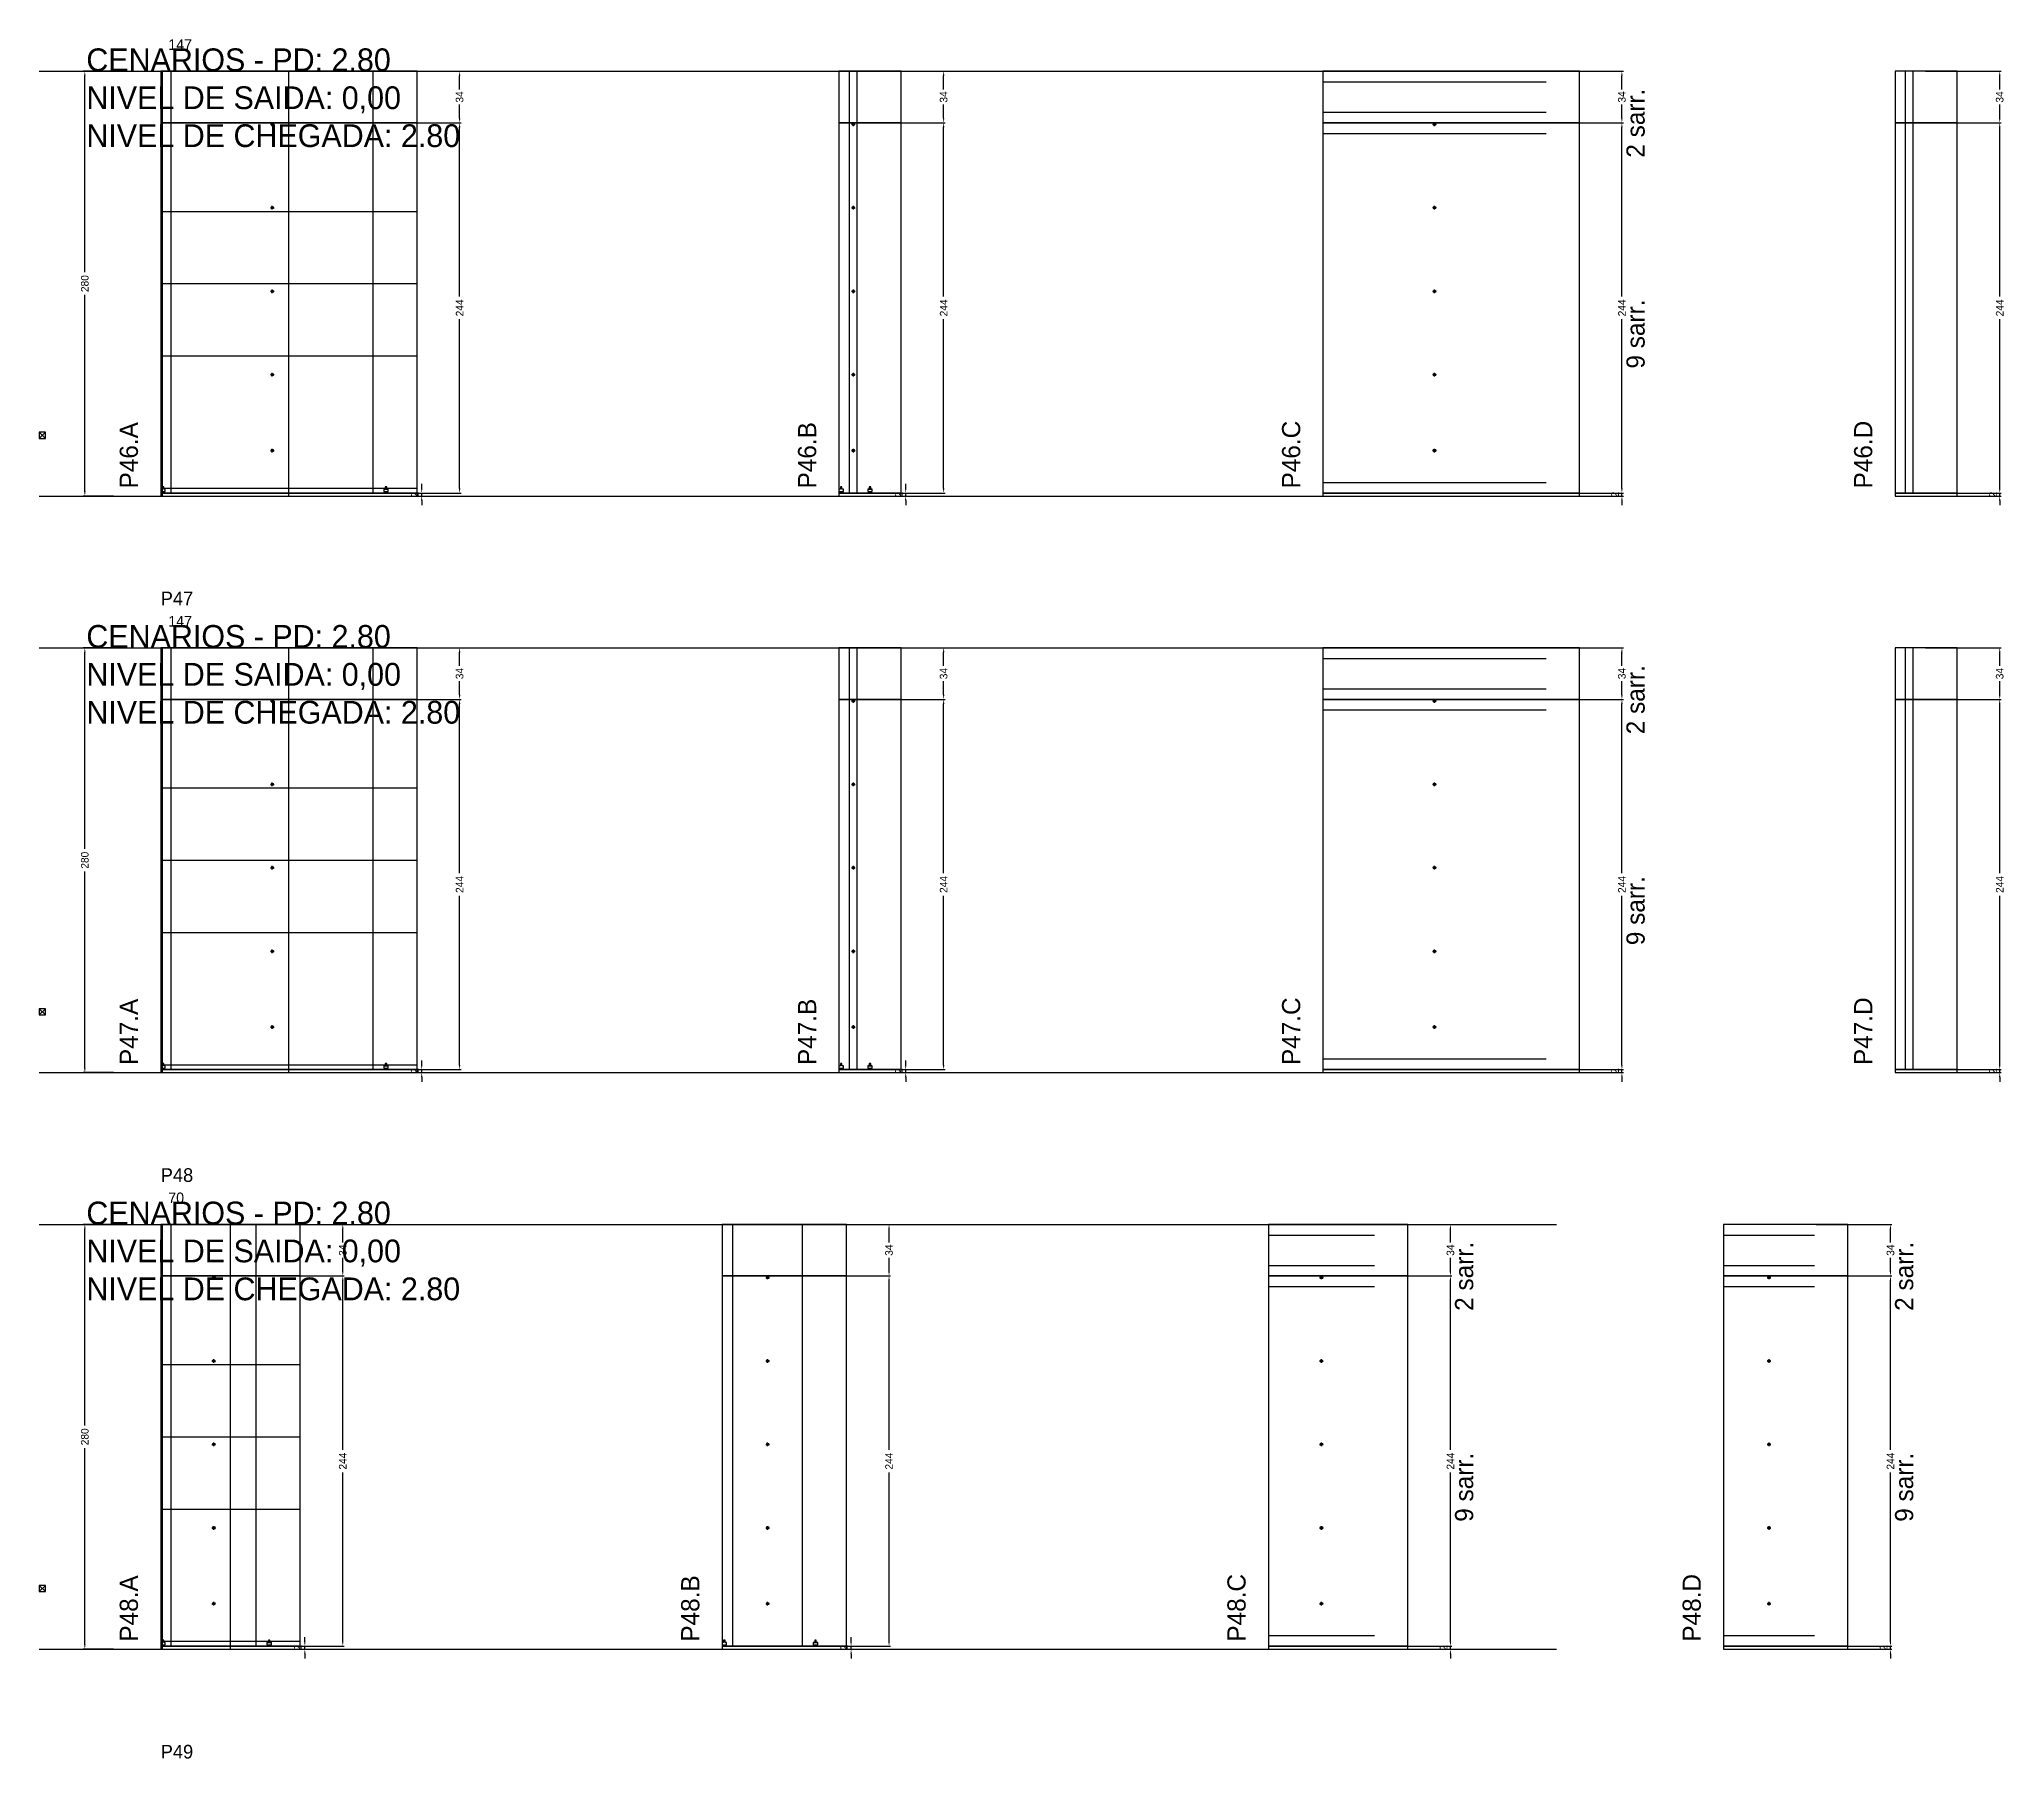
# Model space of a CAD drawing. Header units: centimetres. Extents: x -8500 to 4118, y -39526 to 295.
# Drawn here: x -7000 to -5705, y -18312 to -17179 of the extents above; entities that cross this region are included whole.
import ezdxf

# ---------------------------------------------------------------- set-up
doc = ezdxf.new("R2010")
doc.units = ezdxf.units.CM
doc.linetypes.add('DASHED', pattern=[2, -2])
for name, color, linetype in [('CHAPA', 140, 'Continuous'), ('COTA', 241, 'Continuous'), ('COTAS FURACAO', 16, 'Continuous'), ('Madeira', 30, 'Continuous'), ('MEIO_PONT', 160, 'Continuous'), ('NOMENCLATURA', 7, 'Continuous'), ('Nível', 160, 'Continuous'), ('Painéis', 200, 'Continuous'), ('Perfil Metálico', 150, 'Continuous'), ('SARR_2.2x7', 40, 'Continuous'), ('SARRAFO DE PRESSAO', 200, 'Continuous'), ('texto', 7, 'Continuous'), ('TEXTO_GERAL', 7, 'Continuous')]:
    doc.layers.add(name, color=color, linetype=linetype)
doc.dimstyles.new('PAINEL-NOVA', dxfattribs={"dimtxt": 5, "dimasz": 3, "dimexe": 1, "dimexo": 1, "dimgap": 1, "dimtad": 1, "dimcen": 2.5, "dimazin": 3, "dimtfac": 1, "dimtmove": 0, "dimatfit": 3})

# ---------------------------------------------------------------- blocks, each defined once
blk = doc.blocks.new('_CLOSEDFILLED')
at = {"color": 0, "linetype": 'BYBLOCK'}
blk.add_solid([(-1, 0.16), (0, 0), (-1, -0.16)], dxfattribs=at)
blk = doc.blocks.new('*D1171')
for p, q in [((-6951, -17200), (-6971, -17200)), ((-6970, -17332.5), (-6970, -17203)), ((-6970, -17477), (-6970, -17347.5)), ((-6951, -17480), (-6971, -17480))]:
    blk.add_line(p, q)
at = {"layer": 'Defpoints'}
for p in [(-6950, -17200), (-6970, -17480), (-6950, -17480)]:
    blk.add_point(p, dxfattribs=at)
at = {"layer": 'COTA', "xscale": 3, "yscale": 3}
for p, rotation in [((-6970, -17200), 90), ((-6970, -17480), 270)]:
    blk.add_blockref('_CLOSEDFILLED', p, dxfattribs=dict(at, rotation=rotation))
at = {"layer": 'COTA', "insert": (-6970, -17340), "char_height": 5, "attachment_point": 5, "rotation": 90}
blk.add_mtext('280', dxfattribs=at)
blk = doc.blocks.new('MULDURA')
at = {"layer": 'Paineis'}
for p, q in [((0, 0), (4, 4)), ((4, 0), (0, 4))]:
    blk.add_line(p, q, dxfattribs=at)
blk.add_lwpolyline([(0, 0), (4, 0), (4, 4), (0, 4)], close=True, dxfattribs=at)
blk = doc.blocks.new('*D1173')
for p, q in [((-6772, -17234), (-6722, -17234)), ((-6723, -17348.5), (-6723, -17237)), ((-6723, -17475), (-6723, -17363.5)), ((-6772, -17478), (-6722, -17478))]:
    blk.add_line(p, q)
at = {"layer": 'Defpoints'}
for p in [(-6773, -17234), (-6773, -17478), (-6723, -17478)]:
    blk.add_point(p, dxfattribs=at)
at = {"layer": 'COTA', "xscale": 3, "yscale": 3}
for p, rotation in [((-6723, -17234), 90), ((-6723, -17478), 270)]:
    blk.add_blockref('_CLOSEDFILLED', p, dxfattribs=dict(at, rotation=rotation))
at = {"layer": 'COTA', "insert": (-6723, -17356), "char_height": 5, "attachment_point": 5, "rotation": 90}
blk.add_mtext('244', dxfattribs=at)
blk = doc.blocks.new('*D1174')
for p, q in [((-6772, -17200), (-6722, -17200)), ((-6723, -17212), (-6723, -17203)), ((-6723, -17231), (-6723, -17222)), ((-6772, -17234), (-6722, -17234))]:
    blk.add_line(p, q)
at = {"layer": 'Defpoints'}
for p in [(-6773, -17200), (-6773, -17234), (-6723, -17234)]:
    blk.add_point(p, dxfattribs=at)
at = {"layer": 'COTA', "xscale": 3, "yscale": 3}
for p, rotation in [((-6723, -17200), 90), ((-6723, -17234), 270)]:
    blk.add_blockref('_CLOSEDFILLED', p, dxfattribs=dict(at, rotation=rotation))
at = {"layer": 'COTA', "insert": (-6723, -17217), "char_height": 5, "attachment_point": 5, "rotation": 90}
blk.add_mtext('34', dxfattribs=at)
blk = doc.blocks.new('SLIPTEE')
at = {"layer": 'Paineis'}
blk.add_lwpolyline([(0, 0), (3, 0), (3, 1.5), (2, 1.5), (2, 3), (1, 3), (1, 1.5), (0, 1.5)], close=True, dxfattribs=at)
blk = doc.blocks.new('SLIPTDD')
at = {"layer": 'Paineis'}
blk.add_line((0, 1.5), (3, 1.5), dxfattribs=at)
blk.add_lwpolyline([(0, 0), (3, 0), (3, 1.5), (2, 1.5), (2, 3), (1, 3), (1, 1.5), (0, 1.5)], close=True, dxfattribs=at)
blk = doc.blocks.new('furacao')
at = {"layer": 'COTAS FURACAO'}
for p, q in [((-1.2, 0), (1.2, 0)), ((0, -1.2), (0, 1.2))]:
    blk.add_line(p, q, dxfattribs=at)
blk.add_circle((0, 0), 0.8, dxfattribs=at)
blk = doc.blocks.new('*D1176')
for p, q in [((-6453, -17234), (-6403, -17234)), ((-6404, -17348.5), (-6404, -17237)), ((-6404, -17475), (-6404, -17363.5)), ((-6453, -17478), (-6403, -17478))]:
    blk.add_line(p, q)
at = {"layer": 'Defpoints'}
for p in [(-6454, -17234), (-6454, -17478), (-6404, -17478)]:
    blk.add_point(p, dxfattribs=at)
at = {"layer": 'COTA', "xscale": 3, "yscale": 3}
for p, rotation in [((-6404, -17234), 90), ((-6404, -17478), 270)]:
    blk.add_blockref('_CLOSEDFILLED', p, dxfattribs=dict(at, rotation=rotation))
at = {"layer": 'COTA', "insert": (-6404, -17356), "char_height": 5, "attachment_point": 5, "rotation": 90}
blk.add_mtext('244', dxfattribs=at)
blk = doc.blocks.new('*D1177')
for p, q in [((-6453, -17200), (-6403, -17200)), ((-6404, -17212), (-6404, -17203)), ((-6404, -17231), (-6404, -17222)), ((-6453, -17234), (-6403, -17234))]:
    blk.add_line(p, q)
at = {"layer": 'Defpoints'}
for p in [(-6454, -17200), (-6454, -17234), (-6404, -17234)]:
    blk.add_point(p, dxfattribs=at)
at = {"layer": 'COTA', "xscale": 3, "yscale": 3}
for p, rotation in [((-6404, -17200), 90), ((-6404, -17234), 270)]:
    blk.add_blockref('_CLOSEDFILLED', p, dxfattribs=dict(at, rotation=rotation))
at = {"layer": 'COTA', "insert": (-6404, -17217), "char_height": 5, "attachment_point": 5, "rotation": 90}
blk.add_mtext('34', dxfattribs=at)
blk = doc.blocks.new('*D1179')
for p, q in [((-6006, -17234), (-5956, -17234)), ((-5957, -17348.5), (-5957, -17237)), ((-5957, -17475), (-5957, -17363.5)), ((-6006, -17478), (-5956, -17478))]:
    blk.add_line(p, q)
at = {"layer": 'Defpoints'}
for p in [(-6007, -17234), (-6007, -17478), (-5957, -17478)]:
    blk.add_point(p, dxfattribs=at)
at = {"layer": 'COTA', "xscale": 3, "yscale": 3}
for p, rotation in [((-5957, -17234), 90), ((-5957, -17478), 270)]:
    blk.add_blockref('_CLOSEDFILLED', p, dxfattribs=dict(at, rotation=rotation))
at = {"layer": 'COTA', "insert": (-5957, -17356), "char_height": 5, "attachment_point": 5, "rotation": 90}
blk.add_mtext('244', dxfattribs=at)
blk = doc.blocks.new('*D1180')
for p, q in [((-6006, -17200), (-5956, -17200)), ((-5957, -17212), (-5957, -17203)), ((-5957, -17231), (-5957, -17222)), ((-6006, -17234), (-5956, -17234))]:
    blk.add_line(p, q)
at = {"layer": 'Defpoints'}
for p in [(-6007, -17200), (-6007, -17234), (-5957, -17234)]:
    blk.add_point(p, dxfattribs=at)
at = {"layer": 'COTA', "xscale": 3, "yscale": 3}
for p, rotation in [((-5957, -17200), 90), ((-5957, -17234), 270)]:
    blk.add_blockref('_CLOSEDFILLED', p, dxfattribs=dict(at, rotation=rotation))
at = {"layer": 'COTA', "insert": (-5957, -17217), "char_height": 5, "attachment_point": 5, "rotation": 90}
blk.add_mtext('34', dxfattribs=at)
blk = doc.blocks.new('*D1182')
for p, q in [((-5757, -17234), (-5707, -17234)), ((-5708, -17348.5), (-5708, -17237)), ((-5708, -17475), (-5708, -17363.5)), ((-5757, -17478), (-5707, -17478))]:
    blk.add_line(p, q)
at = {"layer": 'Defpoints'}
for p in [(-5758, -17234), (-5758, -17478), (-5708, -17478)]:
    blk.add_point(p, dxfattribs=at)
at = {"layer": 'COTA', "xscale": 3, "yscale": 3}
for p, rotation in [((-5708, -17234), 90), ((-5708, -17478), 270)]:
    blk.add_blockref('_CLOSEDFILLED', p, dxfattribs=dict(at, rotation=rotation))
at = {"layer": 'COTA', "insert": (-5708, -17356), "char_height": 5, "attachment_point": 5, "rotation": 90}
blk.add_mtext('244', dxfattribs=at)
blk = doc.blocks.new('*D1183')
for p, q in [((-5757, -17200), (-5707, -17200)), ((-5708, -17212), (-5708, -17203)), ((-5708, -17231), (-5708, -17222)), ((-5757, -17234), (-5707, -17234))]:
    blk.add_line(p, q)
at = {"layer": 'Defpoints'}
for p in [(-5758, -17200), (-5758, -17234), (-5708, -17234)]:
    blk.add_point(p, dxfattribs=at)
at = {"layer": 'COTA', "xscale": 3, "yscale": 3}
for p, rotation in [((-5708, -17200), 90), ((-5708, -17234), 270)]:
    blk.add_blockref('_CLOSEDFILLED', p, dxfattribs=dict(at, rotation=rotation))
at = {"layer": 'COTA', "insert": (-5708, -17217), "char_height": 5, "attachment_point": 5, "rotation": 90}
blk.add_mtext('34', dxfattribs=at)
blk = doc.blocks.new('*D1197')
for p, q in [((-6951, -17580), (-6971, -17580)), ((-6970, -17712.5), (-6970, -17583)), ((-6970, -17857), (-6970, -17727.5)), ((-6951, -17860), (-6971, -17860))]:
    blk.add_line(p, q)
at = {"layer": 'Defpoints'}
for p in [(-6950, -17580), (-6970, -17860), (-6950, -17860)]:
    blk.add_point(p, dxfattribs=at)
at = {"layer": 'COTA', "xscale": 3, "yscale": 3}
for p, rotation in [((-6970, -17580), 90), ((-6970, -17860), 270)]:
    blk.add_blockref('_CLOSEDFILLED', p, dxfattribs=dict(at, rotation=rotation))
at = {"layer": 'COTA', "insert": (-6970, -17720), "char_height": 5, "attachment_point": 5, "rotation": 90}
blk.add_mtext('280', dxfattribs=at)
blk = doc.blocks.new('*D1199')
for p, q in [((-6772, -17614), (-6722, -17614)), ((-6723, -17728.5), (-6723, -17617)), ((-6723, -17855), (-6723, -17743.5)), ((-6772, -17858), (-6722, -17858))]:
    blk.add_line(p, q)
at = {"layer": 'Defpoints'}
for p in [(-6773, -17614), (-6773, -17858), (-6723, -17858)]:
    blk.add_point(p, dxfattribs=at)
at = {"layer": 'COTA', "xscale": 3, "yscale": 3}
for p, rotation in [((-6723, -17614), 90), ((-6723, -17858), 270)]:
    blk.add_blockref('_CLOSEDFILLED', p, dxfattribs=dict(at, rotation=rotation))
at = {"layer": 'COTA', "insert": (-6723, -17736), "char_height": 5, "attachment_point": 5, "rotation": 90}
blk.add_mtext('244', dxfattribs=at)
blk = doc.blocks.new('*D1200')
for p, q in [((-6772, -17580), (-6722, -17580)), ((-6723, -17592), (-6723, -17583)), ((-6723, -17611), (-6723, -17602)), ((-6772, -17614), (-6722, -17614))]:
    blk.add_line(p, q)
at = {"layer": 'Defpoints'}
for p in [(-6773, -17580), (-6773, -17614), (-6723, -17614)]:
    blk.add_point(p, dxfattribs=at)
at = {"layer": 'COTA', "xscale": 3, "yscale": 3}
for p, rotation in [((-6723, -17580), 90), ((-6723, -17614), 270)]:
    blk.add_blockref('_CLOSEDFILLED', p, dxfattribs=dict(at, rotation=rotation))
at = {"layer": 'COTA', "insert": (-6723, -17597), "char_height": 5, "attachment_point": 5, "rotation": 90}
blk.add_mtext('34', dxfattribs=at)
blk = doc.blocks.new('*D1202')
for p, q in [((-6453, -17614), (-6403, -17614)), ((-6404, -17728.5), (-6404, -17617)), ((-6404, -17855), (-6404, -17743.5)), ((-6453, -17858), (-6403, -17858))]:
    blk.add_line(p, q)
at = {"layer": 'Defpoints'}
for p in [(-6454, -17614), (-6454, -17858), (-6404, -17858)]:
    blk.add_point(p, dxfattribs=at)
at = {"layer": 'COTA', "xscale": 3, "yscale": 3}
for p, rotation in [((-6404, -17614), 90), ((-6404, -17858), 270)]:
    blk.add_blockref('_CLOSEDFILLED', p, dxfattribs=dict(at, rotation=rotation))
at = {"layer": 'COTA', "insert": (-6404, -17736), "char_height": 5, "attachment_point": 5, "rotation": 90}
blk.add_mtext('244', dxfattribs=at)
blk = doc.blocks.new('*D1203')
for p, q in [((-6453, -17580), (-6403, -17580)), ((-6404, -17592), (-6404, -17583)), ((-6404, -17611), (-6404, -17602)), ((-6453, -17614), (-6403, -17614))]:
    blk.add_line(p, q)
at = {"layer": 'Defpoints'}
for p in [(-6454, -17580), (-6454, -17614), (-6404, -17614)]:
    blk.add_point(p, dxfattribs=at)
at = {"layer": 'COTA', "xscale": 3, "yscale": 3}
for p, rotation in [((-6404, -17580), 90), ((-6404, -17614), 270)]:
    blk.add_blockref('_CLOSEDFILLED', p, dxfattribs=dict(at, rotation=rotation))
at = {"layer": 'COTA', "insert": (-6404, -17597), "char_height": 5, "attachment_point": 5, "rotation": 90}
blk.add_mtext('34', dxfattribs=at)
blk = doc.blocks.new('*D1205')
for p, q in [((-6006, -17614), (-5956, -17614)), ((-5957, -17728.5), (-5957, -17617)), ((-5957, -17855), (-5957, -17743.5)), ((-6006, -17858), (-5956, -17858))]:
    blk.add_line(p, q)
at = {"layer": 'Defpoints'}
for p in [(-6007, -17614), (-6007, -17858), (-5957, -17858)]:
    blk.add_point(p, dxfattribs=at)
at = {"layer": 'COTA', "xscale": 3, "yscale": 3}
for p, rotation in [((-5957, -17614), 90), ((-5957, -17858), 270)]:
    blk.add_blockref('_CLOSEDFILLED', p, dxfattribs=dict(at, rotation=rotation))
at = {"layer": 'COTA', "insert": (-5957, -17736), "char_height": 5, "attachment_point": 5, "rotation": 90}
blk.add_mtext('244', dxfattribs=at)
blk = doc.blocks.new('*D1206')
for p, q in [((-6006, -17580), (-5956, -17580)), ((-5957, -17592), (-5957, -17583)), ((-5957, -17611), (-5957, -17602)), ((-6006, -17614), (-5956, -17614))]:
    blk.add_line(p, q)
at = {"layer": 'Defpoints'}
for p in [(-6007, -17580), (-6007, -17614), (-5957, -17614)]:
    blk.add_point(p, dxfattribs=at)
at = {"layer": 'COTA', "xscale": 3, "yscale": 3}
for p, rotation in [((-5957, -17580), 90), ((-5957, -17614), 270)]:
    blk.add_blockref('_CLOSEDFILLED', p, dxfattribs=dict(at, rotation=rotation))
at = {"layer": 'COTA', "insert": (-5957, -17597), "char_height": 5, "attachment_point": 5, "rotation": 90}
blk.add_mtext('34', dxfattribs=at)
blk = doc.blocks.new('*D1208')
for p, q in [((-5757, -17614), (-5707, -17614)), ((-5708, -17728.5), (-5708, -17617)), ((-5708, -17855), (-5708, -17743.5)), ((-5757, -17858), (-5707, -17858))]:
    blk.add_line(p, q)
at = {"layer": 'Defpoints'}
for p in [(-5758, -17614), (-5758, -17858), (-5708, -17858)]:
    blk.add_point(p, dxfattribs=at)
at = {"layer": 'COTA', "xscale": 3, "yscale": 3}
for p, rotation in [((-5708, -17614), 90), ((-5708, -17858), 270)]:
    blk.add_blockref('_CLOSEDFILLED', p, dxfattribs=dict(at, rotation=rotation))
at = {"layer": 'COTA', "insert": (-5708, -17736), "char_height": 5, "attachment_point": 5, "rotation": 90}
blk.add_mtext('244', dxfattribs=at)
blk = doc.blocks.new('*D1209')
for p, q in [((-5757, -17580), (-5707, -17580)), ((-5708, -17592), (-5708, -17583)), ((-5708, -17611), (-5708, -17602)), ((-5757, -17614), (-5707, -17614))]:
    blk.add_line(p, q)
at = {"layer": 'Defpoints'}
for p in [(-5758, -17580), (-5758, -17614), (-5708, -17614)]:
    blk.add_point(p, dxfattribs=at)
at = {"layer": 'COTA', "xscale": 3, "yscale": 3}
for p, rotation in [((-5708, -17580), 90), ((-5708, -17614), 270)]:
    blk.add_blockref('_CLOSEDFILLED', p, dxfattribs=dict(at, rotation=rotation))
at = {"layer": 'COTA', "insert": (-5708, -17597), "char_height": 5, "attachment_point": 5, "rotation": 90}
blk.add_mtext('34', dxfattribs=at)
blk = doc.blocks.new('*D1223')
for p, q in [((-6951, -17960), (-6971, -17960)), ((-6970, -18092.5), (-6970, -17963)), ((-6970, -18237), (-6970, -18107.5)), ((-6951, -18240), (-6971, -18240))]:
    blk.add_line(p, q)
at = {"layer": 'Defpoints'}
for p in [(-6950, -17960), (-6970, -18240), (-6950, -18240)]:
    blk.add_point(p, dxfattribs=at)
at = {"layer": 'COTA', "xscale": 3, "yscale": 3}
for p, rotation in [((-6970, -17960), 90), ((-6970, -18240), 270)]:
    blk.add_blockref('_CLOSEDFILLED', p, dxfattribs=dict(at, rotation=rotation))
at = {"layer": 'COTA', "insert": (-6970, -18100), "char_height": 5, "attachment_point": 5, "rotation": 90}
blk.add_mtext('280', dxfattribs=at)
blk = doc.blocks.new('*D1225')
for p, q in [((-6849, -17994), (-6799, -17994)), ((-6800, -18108.5), (-6800, -17997)), ((-6800, -18235), (-6800, -18123.5)), ((-6849, -18238), (-6799, -18238))]:
    blk.add_line(p, q)
at = {"layer": 'Defpoints'}
for p in [(-6850, -17994), (-6850, -18238), (-6800, -18238)]:
    blk.add_point(p, dxfattribs=at)
at = {"layer": 'COTA', "xscale": 3, "yscale": 3}
for p, rotation in [((-6800, -17994), 90), ((-6800, -18238), 270)]:
    blk.add_blockref('_CLOSEDFILLED', p, dxfattribs=dict(at, rotation=rotation))
at = {"layer": 'COTA', "insert": (-6800, -18116), "char_height": 5, "attachment_point": 5, "rotation": 90}
blk.add_mtext('244', dxfattribs=at)
blk = doc.blocks.new('*D1226')
for p, q in [((-6849, -17960), (-6799, -17960)), ((-6800, -17972), (-6800, -17963)), ((-6800, -17991), (-6800, -17982)), ((-6849, -17994), (-6799, -17994))]:
    blk.add_line(p, q)
at = {"layer": 'Defpoints'}
for p in [(-6850, -17960), (-6850, -17994), (-6800, -17994)]:
    blk.add_point(p, dxfattribs=at)
at = {"layer": 'COTA', "xscale": 3, "yscale": 3}
for p, rotation in [((-6800, -17960), 90), ((-6800, -17994), 270)]:
    blk.add_blockref('_CLOSEDFILLED', p, dxfattribs=dict(at, rotation=rotation))
at = {"layer": 'COTA', "insert": (-6800, -17977), "char_height": 5, "attachment_point": 5, "rotation": 90}
blk.add_mtext('34', dxfattribs=at)
blk = doc.blocks.new('*D1228')
for p, q in [((-6489, -17994), (-6439, -17994)), ((-6440, -18108.5), (-6440, -17997)), ((-6440, -18235), (-6440, -18123.5)), ((-6489, -18238), (-6439, -18238))]:
    blk.add_line(p, q)
at = {"layer": 'Defpoints'}
for p in [(-6490, -17994), (-6490, -18238), (-6440, -18238)]:
    blk.add_point(p, dxfattribs=at)
at = {"layer": 'COTA', "xscale": 3, "yscale": 3}
for p, rotation in [((-6440, -17994), 90), ((-6440, -18238), 270)]:
    blk.add_blockref('_CLOSEDFILLED', p, dxfattribs=dict(at, rotation=rotation))
at = {"layer": 'COTA', "insert": (-6440, -18116), "char_height": 5, "attachment_point": 5, "rotation": 90}
blk.add_mtext('244', dxfattribs=at)
blk = doc.blocks.new('*D1229')
for p, q in [((-6489, -17960), (-6439, -17960)), ((-6440, -17972), (-6440, -17963)), ((-6440, -17991), (-6440, -17982)), ((-6489, -17994), (-6439, -17994))]:
    blk.add_line(p, q)
at = {"layer": 'Defpoints'}
for p in [(-6490, -17960), (-6490, -17994), (-6440, -17994)]:
    blk.add_point(p, dxfattribs=at)
at = {"layer": 'COTA', "xscale": 3, "yscale": 3}
for p, rotation in [((-6440, -17960), 90), ((-6440, -17994), 270)]:
    blk.add_blockref('_CLOSEDFILLED', p, dxfattribs=dict(at, rotation=rotation))
at = {"layer": 'COTA', "insert": (-6440, -17977), "char_height": 5, "attachment_point": 5, "rotation": 90}
blk.add_mtext('34', dxfattribs=at)
blk = doc.blocks.new('*D1231')
for p, q in [((-6119, -17994), (-6069, -17994)), ((-6070, -18108.5), (-6070, -17997)), ((-6070, -18235), (-6070, -18123.5)), ((-6119, -18238), (-6069, -18238))]:
    blk.add_line(p, q)
at = {"layer": 'Defpoints'}
for p in [(-6120, -17994), (-6120, -18238), (-6070, -18238)]:
    blk.add_point(p, dxfattribs=at)
at = {"layer": 'COTA', "xscale": 3, "yscale": 3}
for p, rotation in [((-6070, -17994), 90), ((-6070, -18238), 270)]:
    blk.add_blockref('_CLOSEDFILLED', p, dxfattribs=dict(at, rotation=rotation))
at = {"layer": 'COTA', "insert": (-6070, -18116), "char_height": 5, "attachment_point": 5, "rotation": 90}
blk.add_mtext('244', dxfattribs=at)
blk = doc.blocks.new('*D1232')
for p, q in [((-6119, -17960), (-6069, -17960)), ((-6070, -17972), (-6070, -17963)), ((-6070, -17991), (-6070, -17982)), ((-6119, -17994), (-6069, -17994))]:
    blk.add_line(p, q)
at = {"layer": 'Defpoints'}
for p in [(-6120, -17960), (-6120, -17994), (-6070, -17994)]:
    blk.add_point(p, dxfattribs=at)
at = {"layer": 'COTA', "xscale": 3, "yscale": 3}
for p, rotation in [((-6070, -17960), 90), ((-6070, -17994), 270)]:
    blk.add_blockref('_CLOSEDFILLED', p, dxfattribs=dict(at, rotation=rotation))
at = {"layer": 'COTA', "insert": (-6070, -17977), "char_height": 5, "attachment_point": 5, "rotation": 90}
blk.add_mtext('34', dxfattribs=at)
blk = doc.blocks.new('*D1234')
for p, q in [((-5829, -17994), (-5779, -17994)), ((-5780, -18108.5), (-5780, -17997)), ((-5780, -18235), (-5780, -18123.5)), ((-5829, -18238), (-5779, -18238))]:
    blk.add_line(p, q)
at = {"layer": 'Defpoints'}
for p in [(-5830, -17994), (-5830, -18238), (-5780, -18238)]:
    blk.add_point(p, dxfattribs=at)
at = {"layer": 'COTA', "xscale": 3, "yscale": 3}
for p, rotation in [((-5780, -17994), 90), ((-5780, -18238), 270)]:
    blk.add_blockref('_CLOSEDFILLED', p, dxfattribs=dict(at, rotation=rotation))
at = {"layer": 'COTA', "insert": (-5780, -18116), "char_height": 5, "attachment_point": 5, "rotation": 90}
blk.add_mtext('244', dxfattribs=at)
blk = doc.blocks.new('*D1235')
for p, q in [((-5829, -17960), (-5779, -17960)), ((-5780, -17972), (-5780, -17963)), ((-5780, -17991), (-5780, -17982)), ((-5829, -17994), (-5779, -17994))]:
    blk.add_line(p, q)
at = {"layer": 'Defpoints'}
for p in [(-5830, -17960), (-5830, -17994), (-5780, -17994)]:
    blk.add_point(p, dxfattribs=at)
at = {"layer": 'COTA', "xscale": 3, "yscale": 3}
for p, rotation in [((-5780, -17960), 90), ((-5780, -17994), 270)]:
    blk.add_blockref('_CLOSEDFILLED', p, dxfattribs=dict(at, rotation=rotation))
at = {"layer": 'COTA', "insert": (-5780, -17977), "char_height": 5, "attachment_point": 5, "rotation": 90}
blk.add_mtext('34', dxfattribs=at)

msp = doc.modelspace()

# ---------------------------------------------------------------- linework, layer by layer
at = {"layer": 'CHAPA'}
for points in [[(-6920, -17480), (-6918.8, -17480), (-6918.8, -17200), (-6920, -17200)], [(-6920, -17860), (-6918.8, -17860), (-6918.8, -17580), (-6920, -17580)], [(-6920, -18240), (-6918.8, -18240), (-6918.8, -17960), (-6920, -17960)]]:
    msp.add_lwpolyline(points, close=True, dxfattribs=at)
at = {"layer": 'Madeira'}
for points in [[(-6920, -17292.4), (-6751, -17292.4)], [(-6920, -17387.6), (-6751, -17387.6)], [(-6920, -17672.4), (-6751, -17672.4)], [(-6920, -17767.6), (-6751, -17767.6)], [(-6920, -18052.4), (-6828, -18052.4)], [(-6920, -18147.6), (-6828, -18147.6)]]:
    msp.add_lwpolyline(points, dxfattribs=at)
at = {"layer": 'MEIO_PONT'}
for points in [[(-6920, -17340), (-6751, -17340)], [(-6920, -17720), (-6751, -17720)], [(-6920, -18100), (-6828, -18100)]]:
    msp.add_lwpolyline(points, dxfattribs=at)
at = {"layer": 'Nível', "linetype": 'DASHED'}
for points in [[(-7000, -17200), (-6000, -17200)], [(-7000, -17480), (-6000, -17480)], [(-7000, -17580), (-6000, -17580)], [(-7000, -17860), (-6000, -17860)], [(-7000, -17960), (-6000, -17960)], [(-7000, -18240), (-6000, -18240)]]:
    msp.add_lwpolyline(points, dxfattribs=at)
at = {"layer": 'Painéis'}
for points in [[(-6920, -17234), (-6751, -17234), (-6751, -17200), (-6920, -17200)], [(-6920, -17480), (-6751, -17480), (-6751, -17200), (-6920, -17200)], [(-6473, -17234), (-6432, -17234), (-6432, -17200), (-6473, -17200)], [(-6154, -17234), (-5985, -17234), (-5985, -17200), (-6154, -17200)], [(-5777, -17234), (-5736, -17234), (-5736, -17200), (-5777, -17200)], [(-6920, -17478), (-6751, -17478), (-6751, -17234), (-6920, -17234)], [(-6473, -17478), (-6432, -17478), (-6432, -17234), (-6473, -17234)], [(-6154, -17478), (-5985, -17478), (-5985, -17234), (-6154, -17234)], [(-5777, -17478), (-5736, -17478), (-5736, -17234), (-5777, -17234)], [(-6920, -17480), (-6751, -17480), (-6751, -17478), (-6920, -17478)], [(-6473, -17480), (-6432, -17480), (-6432, -17478), (-6473, -17478)], [(-6154, -17480), (-5985, -17480), (-5985, -17478), (-6154, -17478)], [(-5777, -17480), (-5736, -17480), (-5736, -17478), (-5777, -17478)], [(-6920, -17614), (-6751, -17614), (-6751, -17580), (-6920, -17580)], [(-6920, -17860), (-6751, -17860), (-6751, -17580), (-6920, -17580)], [(-6473, -17614), (-6432, -17614), (-6432, -17580), (-6473, -17580)], [(-6154, -17614), (-5985, -17614), (-5985, -17580), (-6154, -17580)], [(-5777, -17614), (-5736, -17614), (-5736, -17580), (-5777, -17580)], [(-6920, -17858), (-6751, -17858), (-6751, -17614), (-6920, -17614)], [(-6473, -17858), (-6432, -17858), (-6432, -17614), (-6473, -17614)], [(-6154, -17858), (-5985, -17858), (-5985, -17614), (-6154, -17614)], [(-5777, -17858), (-5736, -17858), (-5736, -17614), (-5777, -17614)], [(-6920, -17860), (-6751, -17860), (-6751, -17858), (-6920, -17858)], [(-6473, -17860), (-6432, -17860), (-6432, -17858), (-6473, -17858)], [(-6154, -17860), (-5985, -17860), (-5985, -17858), (-6154, -17858)], [(-5777, -17860), (-5736, -17860), (-5736, -17858), (-5777, -17858)], [(-6920, -17994), (-6828, -17994), (-6828, -17960), (-6920, -17960)], [(-6920, -18240), (-6828, -18240), (-6828, -17960), (-6920, -17960)], [(-6550, -17994), (-6468, -17994), (-6468, -17960), (-6550, -17960)], [(-6190, -17994), (-6098, -17994), (-6098, -17960), (-6190, -17960)], [(-5890, -17994), (-5808, -17994), (-5808, -17960), (-5890, -17960)], [(-6920, -18238), (-6828, -18238), (-6828, -17994), (-6920, -17994)], [(-6550, -18238), (-6468, -18238), (-6468, -17994), (-6550, -17994)], [(-6190, -18238), (-6098, -18238), (-6098, -17994), (-6190, -17994)], [(-5890, -18238), (-5808, -18238), (-5808, -17994), (-5890, -17994)], [(-6920, -18240), (-6828, -18240), (-6828, -18238), (-6920, -18238)], [(-6550, -18240), (-6468, -18240), (-6468, -18238), (-6550, -18238)], [(-6190, -18240), (-6098, -18240), (-6098, -18238), (-6190, -18238)], [(-5890, -18240), (-5808, -18240), (-5808, -18238), (-5890, -18238)]]:
    msp.add_lwpolyline(points, close=True, dxfattribs=at)
at = {"layer": 'Perfil Metálico'}
for p, q in [((-6835.5, -17480), (-6835.5, -17200)), ((-6835.5, -17860), (-6835.5, -17580)), ((-6874, -18240), (-6874, -17960))]:
    msp.add_line(p, q, dxfattribs=at)
at = {"layer": 'SARR_2.2x7'}
for points in [[(-6913, -17234), (-6913, -17200)], [(-6780, -17234), (-6780, -17200)], [(-6466, -17234), (-6466, -17200)], [(-6461, -17234), (-6461, -17200)], [(-5770, -17234), (-5770, -17200)], [(-5765, -17234), (-5765, -17200)], [(-6154, -17207), (-6007, -17207)], [(-6154, -17227), (-6007, -17227)], [(-6154, -17241), (-6007, -17241)], [(-6154, -17471), (-6007, -17471)], [(-6913, -17614), (-6913, -17580)], [(-6780, -17614), (-6780, -17580)], [(-6466, -17614), (-6466, -17580)], [(-6461, -17614), (-6461, -17580)], [(-6154, -17587), (-6007, -17587)], [(-5770, -17614), (-5770, -17580)], [(-5765, -17614), (-5765, -17580)], [(-6154, -17607), (-6007, -17607)], [(-6154, -17621), (-6007, -17621)], [(-6154, -17851), (-6007, -17851)], [(-6913, -17994), (-6913, -17960)], [(-6857, -17994), (-6857, -17960)], [(-6543, -17994), (-6543, -17960)], [(-6497, -17994), (-6497, -17960)], [(-6190, -17967), (-6120, -17967)], [(-5890, -17967), (-5830, -17967)], [(-6190, -17987), (-6120, -17987)], [(-5890, -17987), (-5830, -17987)], [(-6190, -18001), (-6120, -18001)], [(-5890, -18001), (-5830, -18001)], [(-6190, -18231), (-6120, -18231)], [(-5890, -18231), (-5830, -18231)]]:
    msp.add_lwpolyline(points, dxfattribs=at)
at = {"layer": 'SARR_2.2x7', "linetype": 'DASHED'}
for points in [[(-6913, -17478), (-6913, -17234)], [(-6780, -17478), (-6780, -17234)], [(-6466, -17478), (-6466, -17234)], [(-6461, -17478), (-6461, -17234)], [(-5770, -17478), (-5770, -17234)], [(-5765, -17478), (-5765, -17234)], [(-6913, -17858), (-6913, -17614)], [(-6780, -17858), (-6780, -17614)], [(-6466, -17858), (-6466, -17614)], [(-6461, -17858), (-6461, -17614)], [(-5770, -17858), (-5770, -17614)], [(-5765, -17858), (-5765, -17614)], [(-6913, -18238), (-6913, -17994)], [(-6857, -18238), (-6857, -17994)], [(-6543, -18238), (-6543, -17994)], [(-6497, -18238), (-6497, -17994)]]:
    msp.add_lwpolyline(points, dxfattribs=at)
at = {"layer": 'SARRAFO DE PRESSAO'}
for points in [[(-6920, -17480), (-6751, -17480), (-6751, -17475), (-6920, -17475)], [(-6920, -17860), (-6751, -17860), (-6751, -17855), (-6920, -17855)], [(-6920, -18240), (-6828, -18240), (-6828, -18235), (-6920, -18235)]]:
    msp.add_lwpolyline(points, close=True, dxfattribs=at)

# ---------------------------------------------------------------- block references
at = {"layer": 'COTA'}
for name, p in [('furacao', (-6846.5, -17235)), ('furacao', (-6463.5, -17235)), ('furacao', (-6080.5, -17235)), ('furacao', (-6846.5, -17290)), ('furacao', (-6463.5, -17290)), ('furacao', (-6080.5, -17290)), ('furacao', (-6846.5, -17345)), ('furacao', (-6463.5, -17345)), ('furacao', (-6080.5, -17345)), ('furacao', (-6846.5, -17400)), ('furacao', (-6463.5, -17400)), ('furacao', (-6080.5, -17400)), ('MULDURA', (-7000, -17442)), ('furacao', (-6846.5, -17450)), ('furacao', (-6463.5, -17450)), ('furacao', (-6080.5, -17450)), ('SLIPTEE', (-6920, -17477)), ('SLIPTDD', (-6773, -17477)), ('SLIPTEE', (-6473, -17477)), ('SLIPTDD', (-6454, -17477)), ('furacao', (-6846.5, -17615)), ('furacao', (-6463.5, -17615)), ('furacao', (-6080.5, -17615)), ('furacao', (-6846.5, -17670)), ('furacao', (-6463.5, -17670)), ('furacao', (-6080.5, -17670)), ('furacao', (-6846.5, -17725)), ('furacao', (-6463.5, -17725)), ('furacao', (-6080.5, -17725)), ('furacao', (-6846.5, -17780)), ('furacao', (-6463.5, -17780)), ('furacao', (-6080.5, -17780)), ('MULDURA', (-7000, -17822)), ('furacao', (-6846.5, -17830)), ('furacao', (-6463.5, -17830)), ('furacao', (-6080.5, -17830)), ('SLIPTEE', (-6920, -17857)), ('SLIPTDD', (-6773, -17857)), ('SLIPTEE', (-6473, -17857)), ('SLIPTDD', (-6454, -17857)), ('furacao', (-6885, -17995)), ('furacao', (-6520, -17995)), ('furacao', (-6155, -17995)), ('furacao', (-5860, -17995)), ('furacao', (-6885, -18050)), ('furacao', (-6520, -18050)), ('furacao', (-6155, -18050)), ('furacao', (-5860, -18050)), ('furacao', (-6885, -18105)), ('furacao', (-6520, -18105)), ('furacao', (-6155, -18105)), ('furacao', (-5860, -18105)), ('furacao', (-6885, -18160)), ('furacao', (-6520, -18160)), ('furacao', (-6155, -18160)), ('furacao', (-5860, -18160)), ('MULDURA', (-7000, -18202)), ('furacao', (-6885, -18210)), ('furacao', (-6520, -18210)), ('furacao', (-6155, -18210)), ('furacao', (-5860, -18210)), ('SLIPTEE', (-6920, -18237)), ('SLIPTDD', (-6850, -18237)), ('SLIPTEE', (-6550, -18237)), ('SLIPTDD', (-6490, -18237))]:
    msp.add_blockref(name, p, dxfattribs=at)

# ---------------------------------------------------------------- texts
at = {"layer": 'NOMENCLATURA'}
for s, p in [('CENARIOS - PD: 2.80', (-6969, -17200)), ('NIVEL DE SAIDA: 0,00', (-6969, -17225)), ('NIVEL DE CHEGADA: 2.80', (-6969, -17250)), ('CENARIOS - PD: 2.80', (-6969, -17580)), ('NIVEL DE SAIDA: 0,00', (-6969, -17605)), ('NIVEL DE CHEGADA: 2.80', (-6969, -17630)), ('CENARIOS - PD: 2.80', (-6969, -17960)), ('NIVEL DE SAIDA: 0,00', (-6969, -17985)), ('NIVEL DE CHEGADA: 2.80', (-6969, -18010))]:
    msp.add_text(s, height=15, dxfattribs=at).set_placement(p)
for s, p in [('2 sarr.', (-5942, -17257)), ('9 sarr.', (-5942, -17396)), ('P46.A', (-6935, -17475)), ('P46.B', (-6488, -17475)), ('P46.C', (-6169, -17475)), ('P46.D', (-5792, -17475)), ('2 sarr.', (-5942, -17637)), ('9 sarr.', (-5942, -17776)), ('P47.A', (-6935, -17855)), ('P47.B', (-6488, -17855)), ('P47.C', (-6169, -17855)), ('P47.D', (-5792, -17855)), ('2 sarr.', (-6055, -18017)), ('2 sarr.', (-5765, -18017)), ('9 sarr.', (-6055, -18156)), ('9 sarr.', (-5765, -18156)), ('P48.A', (-6935, -18235)), ('P48.B', (-6565, -18235)), ('P48.C', (-6205, -18235)), ('P48.D', (-5905, -18235))]:
    msp.add_text(s, height=12, rotation=90, dxfattribs=at).set_placement(p)
at = {"layer": 'texto'}
for s, p in [('147', (-6915, -17186)), ('147', (-6915, -17566)), ('70', (-6915, -17946))]:
    msp.add_text(s, height=7, dxfattribs=at).set_placement(p)
at = {"layer": 'TEXTO_GERAL'}
for s, p in [('P47', (-6920, -17552)), ('P48', (-6920, -17932)), ('P49', (-6920, -18312))]:
    msp.add_text(s, height=9, dxfattribs=at).set_placement(p)

# ---------------------------------------------------------------- dimensions: what is measured, and where the dimension line sits
at = {"layer": 'COTA'}
for base, p1, p2, picture, middle in [((-6970, -17480), (-6950, -17480), (-6950, -17200), '*D1171', (-6970, -17340)), ((-6723, -17234), (-6773, -17234), (-6773, -17200), '*D1174', (-6723, -17217)), ((-6404, -17234), (-6454, -17234), (-6454, -17200), '*D1177', (-6404, -17217)), ((-5957, -17234), (-6007, -17234), (-6007, -17200), '*D1180', (-5957, -17217)), ((-5708, -17234), (-5758, -17234), (-5758, -17200), '*D1183', (-5708, -17217)), ((-6723, -17478), (-6773, -17478), (-6773, -17234), '*D1173', (-6723, -17356)), ((-6404, -17478), (-6454, -17478), (-6454, -17234), '*D1176', (-6404, -17356)), ((-5957, -17478), (-6007, -17478), (-6007, -17234), '*D1179', (-5957, -17356)), ((-5708, -17478), (-5758, -17478), (-5758, -17234), '*D1182', (-5708, -17356)), ((-6970, -17860), (-6950, -17860), (-6950, -17580), '*D1197', (-6970, -17720)), ((-6723, -17614), (-6773, -17614), (-6773, -17580), '*D1200', (-6723, -17597)), ((-6404, -17614), (-6454, -17614), (-6454, -17580), '*D1203', (-6404, -17597)), ((-5957, -17614), (-6007, -17614), (-6007, -17580), '*D1206', (-5957, -17597)), ((-5708, -17614), (-5758, -17614), (-5758, -17580), '*D1209', (-5708, -17597)), ((-6723, -17858), (-6773, -17858), (-6773, -17614), '*D1199', (-6723, -17736)), ((-6404, -17858), (-6454, -17858), (-6454, -17614), '*D1202', (-6404, -17736)), ((-5957, -17858), (-6007, -17858), (-6007, -17614), '*D1205', (-5957, -17736)), ((-5708, -17858), (-5758, -17858), (-5758, -17614), '*D1208', (-5708, -17736)), ((-6970, -18240), (-6950, -18240), (-6950, -17960), '*D1223', (-6970, -18100)), ((-6800, -17994), (-6850, -17994), (-6850, -17960), '*D1226', (-6800, -17977)), ((-6440, -17994), (-6490, -17994), (-6490, -17960), '*D1229', (-6440, -17977)), ((-6070, -17994), (-6120, -17994), (-6120, -17960), '*D1232', (-6070, -17977)), ((-5780, -17994), (-5830, -17994), (-5830, -17960), '*D1235', (-5780, -17977)), ((-6800, -18238), (-6850, -18238), (-6850, -17994), '*D1225', (-6800, -18116)), ((-6440, -18238), (-6490, -18238), (-6490, -17994), '*D1228', (-6440, -18116)), ((-6070, -18238), (-6120, -18238), (-6120, -17994), '*D1231', (-6070, -18116)), ((-5780, -18238), (-5830, -18238), (-5830, -17994), '*D1234', (-5780, -18116))]:
    dim = msp.add_linear_dim(base=base, p1=p1, p2=p2, angle=90, dimstyle='PAINEL-NOVA', dxfattribs=at)
    dim.commit()
    dim.dimension.update_dxf_attribs({"geometry": picture, "text_midpoint": middle})
for base, p1, p2 in [((-6748, -17480), (-6773, -17480), (-6773, -17478)), ((-6429, -17480), (-6454, -17480), (-6454, -17478)), ((-5957, -17480), (-6007, -17480), (-6007, -17478)), ((-5708, -17480), (-5758, -17480), (-5758, -17478)), ((-6748, -17860), (-6773, -17860), (-6773, -17858)), ((-6429, -17860), (-6454, -17860), (-6454, -17858)), ((-5957, -17860), (-6007, -17860), (-6007, -17858)), ((-5708, -17860), (-5758, -17860), (-5758, -17858)), ((-6825, -18240), (-6850, -18240), (-6850, -18238)), ((-6465, -18240), (-6490, -18240), (-6490, -18238)), ((-6070, -18240), (-6120, -18240), (-6120, -18238)), ((-5780, -18240), (-5830, -18240), (-5830, -18238))]:
    msp.add_linear_dim(base=base, p1=p1, p2=p2, angle=90, dimstyle='PAINEL-NOVA', dxfattribs=at).render()

doc.saveas('drawing.dxf')
